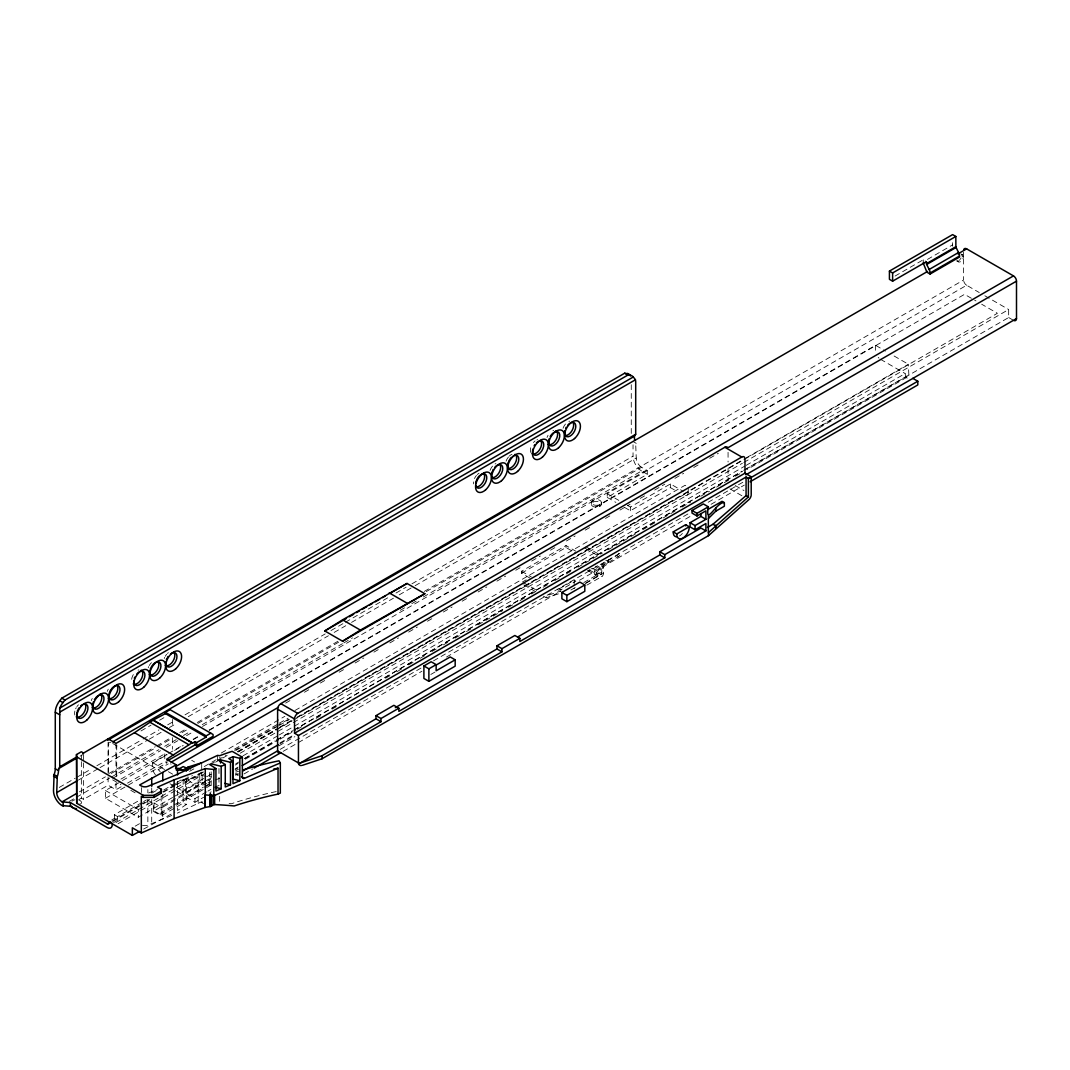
<?xml version="1.0" encoding="UTF-8"?>
<svg xmlns="http://www.w3.org/2000/svg" width="1070" height="1070" viewBox="0 0 1070 1070"><rect width="100%" height="100%" fill="white"/><g stroke="black" fill="none" stroke-linecap="round" stroke-linejoin="round"><path stroke-width="0.75" stroke-dasharray="5 3.75" d="M961.796 254.7A4.026 2.327 -60 0 1 963.04 255.422L963.321 257.268A4.026 2.327 -60 0 1 960.726 261.521A4.026 2.327 -60 0 1 957.797 260.96M596.177 572.744L608.549 559.837L608.549 561.79L596.177 574.697L598.491 576.034A7.049 4.066 60 0 0 603.48 573.159L603.48 565.241L618.393 556.627L620.841 554.193L619.142 553.217L616.708 555.651L601.795 564.264L601.795 572.183A4.654 2.688 60 0 1 598.491 574.082L596.177 572.744L596.177 574.697M186.287 777.89L186.287 804.493L177.526 810.525L177.526 781.408M895.055 276.06L923.249 259.783L926.459 261.642M927.449 259.421L952.621 244.883L952.621 240.482M80.197 756.129L83.085 754.457M108.297 772.206L108.297 744.439L109.006 744.024M140.999 730.944L151.004 725.166M159.577 720.217L165.288 716.927M59.278 787.426L75.181 778.251M76.625 777.422L91.07 769.076M96.862 765.732L141.655 739.865M143.099 739.036L159.002 729.86M167.669 724.845L173.46 721.514M185.016 714.84L325.2 633.908M330.978 630.564L343.992 623.061M345.436 622.218L390.242 596.351M396.02 593.021L406.132 587.176M411.91 583.832L633.039 456.181L633.039 444.772M78.377 780.097L98.614 768.42M100.058 767.591L147.754 740.052M149.198 739.223L162.212 731.706M169.434 727.533L176.657 723.36M188.226 716.686L328.41 635.754M334.188 632.41L345.744 625.736M351.535 622.406L393.439 598.21M399.217 594.866L413.675 586.52M415.12 585.691L636.235 458.027L635.647 442.539M109.006 773.436L155.284 746.713M156.728 745.884L171.187 737.538M179.867 732.522L187.089 728.349M197.214 722.504L338.922 640.689M424.242 591.429L963.615 280.019L963.615 252.252M79.394 791.853L105.408 776.833M111.186 773.503L155.979 747.636M157.437 746.793L171.882 738.46M181.994 732.616L187.785 729.272M197.897 723.44L339.524 641.666M426.248 591.603L641.585 467.282L647.283 470.573L647.283 474.264L607.225 497.403L607.225 493.698L647.283 470.573M69.269 801.403L75.047 798.059M76.505 797.23L109.742 778.037M111.186 777.194L158.882 749.669M164.66 746.325L176.216 739.651M183.451 735.478L190.674 731.305M202.23 724.631L342.427 643.699M343.871 642.869L352.538 637.854M400.233 610.328L406.011 606.984M411.789 603.64L417.567 600.31M423.359 596.966L641.585 470.974L647.283 474.264M112.765 778.251L160.527 750.672M166.318 747.328L177.887 740.654M186.581 735.638L193.817 731.452M202.498 726.45L966.651 285.262L979.251 292.538M78.912 799.557L81.36 798.14L83.54 799.41L108.11 785.22L115.988 789.767L121.726 786.45M120.95 779.12L164.78 753.815L166.907 755.045M155.391 774.707A7.049 4.066 60 0 1 152.662 768.006L152.662 762.629L167.121 754.283M168.565 753.441L183.023 745.095M193.148 739.263L198.926 735.919M209.051 730.074L875.527 345.289L885.519 351.054M172.618 797.471L138.324 817.266L105.475 798.3L105.475 790.503L121.191 781.434M122.462 780.511L167.321 754.604M174.557 750.431L183.237 745.416M193.376 739.571L200.612 735.384M209.292 730.382L964.551 294.33L975.974 300.924M127.477 783.146L164.78 761.599L166.907 762.83L166.907 758.162M105.475 798.3L126.902 785.928M128.333 785.099L166.907 762.83M112.738 743.503L158.146 769.718L168.271 763.873M285.637 703.11L289.97 700.596M304.442 692.25L310.233 688.906M320.371 683.048L324.705 680.547M339.177 672.187L344.968 668.844M355.106 662.999L363.787 657.983M373.911 652.138L379.703 648.794M389.841 642.95L398.521 637.934M408.646 632.089L417.34 627.073M427.465 621.215L433.256 617.871M443.381 612.027L452.075 607.011M462.2 601.166L467.991 597.822M478.116 591.977L486.796 586.962M496.935 581.117L505.615 576.101M515.753 570.256L521.531 566.913M531.67 561.054L540.35 556.052M550.488 550.194L556.266 546.85M566.404 541.005L575.085 535.99M585.223 530.145L591.001 526.801M605.473 518.442L609.82 515.941M619.945 510.096L630.083 504.237M640.208 498.393L644.555 495.891M654.679 490.033L664.818 484.188M674.943 478.343L683.636 473.328M693.761 467.47L699.553 464.139M709.678 458.281L718.371 453.265M627.475 505.388L630.364 507.06L670.422 483.934L683.248 491.331M529.891 578.054L521.491 573.212L521.491 571.26L566.003 545.553L575.794 551.211M521.491 573.212L566.003 547.506L575.794 553.163M624.572 507.421L630.364 510.764L670.422 487.626L676.12 490.916M142.149 802.42L117.593 816.597L117.593 820.275L114.396 818.416L114.396 814.751L138.953 800.574M151.953 793.071L157.731 789.727M189.51 771.376L193.844 768.875M221.289 753.026L284.861 716.325M294.972 710.493L685.027 485.298L687.167 486.529M522.387 582.04L526.199 579.846M111.721 819.968L114.396 818.416M143.594 801.591L146.483 799.919M163.83 789.914L175.386 783.24M176.831 782.397L184.053 778.238M204.276 766.561L220.166 757.386M234.611 749.04L277.946 724.015M279.39 723.186L288.057 718.184M111.949 821.172L139.434 805.295M140.558 804.653L149.573 799.451M162.6 791.92L172.725 786.076M173.835 785.433L188.641 776.887M210.349 764.355L225.944 755.353M234.624 750.337L275.471 726.757M276.595 726.115L289.609 718.599M112.872 821.479L141.815 804.774M143.26 803.944L150.495 799.758M163.523 792.241L175.092 785.554M176.55 784.725L192.466 775.536M215.618 762.161L221.41 758.817M222.854 757.988L227.201 755.473M235.881 750.471L277.852 726.236M279.297 725.406L289.422 719.548M113.594 822.589L117.593 820.275M182.649 779.95L185.511 781.595L202.859 771.577M237.553 751.541L278.039 728.175M279.484 727.346L291.053 720.658M296.831 717.328L745.001 458.575M746.459 457.733L908.376 364.255L908.911 376.105L746.98 469.583M237.794 751.849L278.307 728.456M279.751 727.627L291.334 720.939M297.112 717.595L997.4 313.296L981.685 304.228M115.934 822.562L204.009 771.711M238.155 751.996L292.097 720.859M293.541 720.03L688.224 492.16L688.224 487.144M118.034 823.739L208.342 771.59M240.175 753.213L742.366 463.27M743.824 462.441L1008.662 309.524L1008.662 317.536L743.824 470.439M176.831 787.721L182.315 790.877L211.231 774.185M243.037 755.821L277.732 735.785M279.176 734.956L744.693 466.186M746.138 465.356L905.166 373.537A5.283 3.049 60 0 0 907.253 378.406M174.035 796.642L199.756 781.795L202.123 783.173L202.123 775.375L199.756 774.011L199.756 781.795M206.51 791.907L194.954 798.581L185.565 792.83L202.859 782.504M204.303 781.675L211.539 777.502M244.789 758.296L275.15 740.774M276.595 739.932L292.498 730.756M293.942 729.914L742.112 471.174M743.556 470.332L908.376 375.182M147.7 800.092L153.344 803.343L153.344 811.354L211.231 777.93M235.828 763.726L238.73 762.054M244.522 758.71L274.91 741.162M276.354 740.333L292.27 731.144M293.728 730.302L742.366 471.281M186.046 793.445L206.283 781.755M207.727 780.926L210.616 779.254M235.199 765.063L238.088 763.391M245.324 759.218L278.575 740.025M280.019 739.196L295.922 730.007M297.366 729.178L303.144 725.834M316.158 718.331L321.95 714.987M332.061 709.143L336.395 706.641M385.561 678.26L391.339 674.916M397.117 671.585L402.909 668.242M408.686 664.911L414.464 661.568M420.256 658.224L426.034 654.893M431.825 651.55L437.603 648.206M443.381 644.876L449.173 641.532M454.951 638.202L460.729 634.858M466.52 631.514L472.298 628.184M478.076 624.84L502.659 610.649M508.437 607.319L514.229 603.975M520.007 600.631L525.785 597.301M531.576 593.957L537.354 590.613M543.145 587.283L548.923 583.939M554.701 580.609L560.493 577.265M566.271 573.921L572.049 570.591M577.84 567.247L602.41 553.056M608.201 549.712L637.105 533.02M642.896 529.69L655.91 522.173M663.132 518L676.146 510.484M681.924 507.153L690.605 502.138M700.73 496.293L709.397 491.29M716.632 487.117L729.633 479.601M735.424 476.27L741.202 472.927M154.053 803.129L154.053 810.926L161.891 815.447L161.891 807.649L183.157 795.371M135.194 826.16L139.475 823.699M182.315 790.877A5.283 3.049 60 0 0 186.046 797.15L203.394 787.132M204.838 786.289L210.616 782.959M235.199 768.768L238.088 767.096M280.019 742.888L293.033 735.384M153.344 811.354L158.146 814.123A4.28 2.474 60 0 0 161.169 812.384L172.751 805.697M174.196 804.854L203.139 788.149M204.584 787.319L211.82 783.133M234.985 769.771L237.874 768.099M279.845 743.864L294.317 735.505M160.286 814.337L174.758 805.977M176.202 805.148L210.937 785.099M235.547 770.895L238.436 769.223M278.962 745.83L294.879 736.628M161.891 815.447L183.157 803.155L186.287 804.493M207.954 791.078L210.857 789.406M235.427 775.215L238.316 773.543M280.246 749.334L421.928 667.546M433.497 660.859L690.832 512.289M708.179 502.271L744.319 481.406M559.276 588.808L574.189 580.194L575.887 581.17L560.974 589.784L558.527 590.172L556.828 589.195L559.276 588.808L560.974 589.784M143.661 829.049L174.838 812.076M592.512 568.317L595.067 569.788L599.601 567.167L597.06 565.696M186.046 797.15L194.954 802.286L203.621 797.284M244.107 773.904L252.774 768.902M283.135 751.367L421.928 671.238M446.498 657.047L561.028 590.988L546.235 595.816L546.235 597.769L561.135 593.007M579.512 580.261L691.019 515.941M711.068 504.304L744.319 485.111M570.898 590.011L578.335 585.718M583.845 582.535L601.795 572.183M585.651 583.07L600.818 574.309M585.544 583.511L603.48 573.159M430.822 674.461L434.968 672.054M586.841 585.143L602.022 576.382M209.947 792.576L210.656 792.215A4.949 2.849 0 0 0 211.218 791.787M201.147 772.928L198.164 774.346L198.164 803.329L177.259 813.16M198.164 803.329L201.2 801.978A351.629 114.436 20.5 0 1 203.608 802.045M148.69 793.017L157.517 789.152M142.484 825.291A5.042 2.902 0 0 0 147.861 825.144L172.832 815.046M187.919 776.7L187.919 779.91L201.695 775.549L211.499 777.061M960.74 253.857L962.518 254.887M961.569 255.703L963.348 256.733M958.493 261.869L956.714 260.839A4.026 2.327 -60 0 0 958.279 260.853M984.855 295.775L1008.662 309.524M1008.662 317.536L1013.477 320.304M894.092 356.002L908.376 364.255M880.503 359.293L905.166 373.537M735.304 485.553L743.984 490.568M729.981 488.87L742.995 496.386M633.039 441.522L636.235 443.368M607.225 493.698L618.794 500.372M607.225 497.403L615.905 502.405M616.708 555.651L618.393 556.627M585.959 546.797L599.882 554.835M584.702 548.027L597.327 555.317M605.754 560.172L608.549 561.79M601.795 564.264L603.48 565.241M595.348 566.204L600.457 569.146M589.115 569.802L594.224 572.744M587.483 570.337L595.134 574.764A4.4 2.541 -60 0 0 599.521 572.249A4.4 2.541 -60 0 0 599.601 567.167M521.491 571.26L531.282 576.904M523.645 582.775L537.568 590.814M523.778 584.808L535.013 591.295M543.426 596.15L546.235 597.769M235.815 773.409L238.677 775.068M235.333 773.984L237.874 775.456M191.704 760.315L194.553 761.974M152.662 762.629L166.947 770.868M168.378 771.697L172.658 774.172M169.983 783.762L175.453 786.918M176.63 791.399L183.157 795.17M154.053 802.928L161.891 807.649M112.684 779.87L120.937 784.644M130.794 790.329L136.438 793.579M105.475 790.503L138.324 809.468L138.324 817.266M114.396 814.751L117.593 816.597M187.919 779.91L198.164 787.132A292.083 168.632 0 0 1 206.59 783.481M201.2 801.978L203.541 803.784M923.249 259.783L923.249 261.842M875.527 345.289L875.527 350.666A7.049 4.066 60 0 0 876.062 353.595M728.068 452.329L728.068 462.013M728.068 468.473L728.068 479.761M670.422 483.934L670.422 487.626M631.26 384.692L631.26 434.567M630.364 507.06L630.364 510.764M601.393 502.432L601.393 504.278A5.042 2.902 0 0 1 593.837 506.805A5.042 2.902 0 0 1 593.837 501.763A5.042 2.902 0 0 1 601.393 504.278M599.922 504.492L599.922 506.337M592.793 500.372L592.793 502.231M591.322 502.432L591.322 504.278M574.189 580.194L574.189 584.942M566.003 545.553L566.003 547.506M219.658 796.294L219.658 802.834M218.975 768.501L218.975 782.919M217.571 755.393L217.571 763.579M211.164 771.845L211.164 786.263L209.64 786.918L209.64 772.5M201.695 764.355L201.695 770.748M201.695 772.353L201.695 775.549M194.954 798.581L194.954 802.286M185.511 781.595L185.511 792.522M183.157 779.375L183.157 803.155M172.43 719.414L172.43 727.694M172.43 737.618L172.43 749.201M164.78 753.815L164.78 761.599M162.774 794.194L162.774 819.045M161.169 796.107L161.169 812.384M151.713 787.948L151.713 792.923M151.713 799.544L151.713 824.408M147.861 789.566L147.861 792.803M147.861 799.277L147.861 825.144M141.414 787.627L141.414 792.482M116.71 744.974L116.71 776.579M115.988 743.382L115.988 776.512M115.988 783.146L115.988 789.767M108.11 742.139L108.11 775.282M108.11 776.94L108.11 785.22M83.54 754.671L83.54 761.305M83.54 762.964L83.54 799.41M81.36 755.072L81.36 760.034M81.36 761.693L81.36 798.14M563.047 428.267A7.931 4.574 -60 0 1 565.508 424.014M568.932 421.419A7.931 4.574 -60 0 1 569.788 421.152M531.001 452.65A7.931 4.574 -60 0 1 532.031 444.531M533.462 442.525A7.931 4.574 -60 0 1 535.12 440.934M536.872 439.917A7.931 4.574 -60 0 1 537.728 439.663M547.024 437.51A7.931 4.574 -60 0 1 548.054 435.276M552.909 430.662A7.931 4.574 -60 0 1 553.765 430.407M595.161 574.777A4.4 2.541 -60 0 1 595.067 569.788M78.752 799.999A5.042 2.902 0 0 1 80.959 803.904M71.984 801.269A5.042 2.902 0 0 1 74.913 799.825M80.023 803.624A5.042 2.902 0 0 1 80.544 803.958M574.189 588.112A4.654 2.688 60 0 1 574.149 588.687M74.873 715.054A7.931 4.574 -60 0 1 74.873 711.055M75.676 708.781A7.931 4.574 -60 0 1 76.237 707.685M76.906 706.641A7.931 4.574 -60 0 1 78.471 704.809M91.231 700.663A7.931 4.574 -60 0 1 92.261 698.429M107.254 691.407A7.931 4.574 -60 0 1 108.284 689.174M131.637 679.263A7.931 4.574 -60 0 1 135.449 671.92M138.057 670.181A7.931 4.574 -60 0 1 138.913 669.914M148.208 667.774A7.931 4.574 -60 0 1 148.663 666.637M149.238 665.54A7.931 4.574 -60 0 1 151.472 662.664M164.232 658.518A7.931 4.574 -60 0 1 164.686 657.395M165.261 656.284A7.931 4.574 -60 0 1 166.679 654.278M167.495 653.422A7.931 4.574 -60 0 1 168.351 652.687M506.083 461.157A7.931 4.574 -60 0 1 508.531 456.917M509.347 456.047A7.931 4.574 -60 0 1 511.955 454.309M490.06 470.412A7.931 4.574 -60 0 1 493.323 465.303M495.049 463.992A7.931 4.574 -60 0 1 495.932 463.564M473.488 483.921A7.931 4.574 -60 0 1 473.488 481.901M474.491 478.531A7.931 4.574 -60 0 1 476.484 475.414M477.3 474.558A7.931 4.574 -60 0 1 479.026 473.234M591.509 568.384A4.4 2.541 -60 0 1 591.095 568.919M590.172 569.802A4.4 2.541 -60 0 1 588.714 570.497M688.224 492.16A7.049 4.066 60 0 1 683.248 495.035M641.585 470.974A12.091 6.982 60 0 1 633.039 456.181M641.585 467.282A7.557 4.36 60 0 1 636.235 458.027M682.406 533.422A8.814 5.082 -60 0 1 679.463 535.963M878.965 358.129A7.049 4.066 60 0 1 878.243 357.367M961.034 257.95A4.026 2.327 -60 0 1 960.405 259.047M960.017 259.528A4.026 2.327 -60 0 1 959.175 260.344M158.146 769.718A4.28 2.474 60 0 1 160.286 771.978M108.297 744.439A4.28 2.474 60 0 1 109.541 742.326M110.384 742.312A4.28 2.474 60 0 1 110.852 742.46M966.651 285.262A4.28 2.474 60 0 1 963.615 280.019M952.781 246.26A5.791 3.344 60 0 1 952.621 244.883M235.815 772.125A292.083 168.632 0 0 1 238.69 771.216M214.642 787.186A287.362 165.904 0 0 1 219.083 785.447M276.194 791.573A292.083 168.632 0 0 0 231.401 803.744A350.973 114.222 20.5 0 0 226.666 803.343M208.021 782.892A292.083 168.632 0 0 1 210.897 781.715M215.257 780.003A292.083 168.632 0 0 1 219.658 778.331M170.611 763.779A4.28 2.474 60 0 1 171.053 764.234M593.195 504.692A5.042 2.902 0 0 0 601.327 502.887A5.042 2.902 0 0 0 594.559 499.717A5.042 2.902 0 0 0 593.195 504.692"/><path stroke-width="1.5" d="M210.496 806.499L213.773 804.56A7.49 2.434 20.5 0 1 214.642 804.56A345.503 112.444 20.5 0 1 234.236 805.951A287.362 165.904 0 0 1 278.026 794.087L278.026 768.18L213.88 795.732L205.172 794.863L205.172 807.395L210.496 806.499L210.496 793.886M175.52 768.166L179.76 768.554L183.157 766.588L186.287 767.926L182.809 770.306L176.269 769.972L176.269 764.863L139.635 784.979L141.414 786.009A5.042 2.902 0 0 0 147.861 786.343L175.774 775.054L217.571 755.393L219.658 755.714A292.083 168.632 0 0 1 232.15 751.327L242.368 757.226L242.342 777.181A2.528 1.658 -52.2 0 0 244.388 778.358L280.327 762.923L279.002 760.81A292.083 168.632 0 0 0 243.024 769.892M168.03 760.476L194.954 744.921L195.061 741.657L196.653 742.58L206.149 737.096L206.149 735.866L165.462 712.379L165.462 713.61L206.149 737.096M194.954 744.921L196.559 745.843L196.653 742.58M205.266 768.608L205.266 807.409L174.102 818.63L141.32 832.995L141.32 796.24L143.3 797.377L153.973 797.377L161.102 793.271L161.383 789.326L157.517 787.092L174.102 779.816L205.266 768.608L213.88 769.464L215.939 768.581L215.939 791.011L221.169 788.764L221.169 766.334L225.275 764.568L225.275 786.998L230.505 784.751L230.505 762.322L232.979 761.265L232.979 783.695L239.827 780.752L239.827 758.322L242.368 757.226M161.102 793.271L161.383 789.326M77.093 756.771L59.733 766.802L58.489 770.614A12.586 7.263 -60 0 1 57.299 776.445L56.71 792.616A7.557 4.36 60 0 0 62.047 801.871L70.393 802.58L107.267 823.873A2.514 1.458 60 0 0 109.046 822.843L109.046 821.506L112.256 823.352L112.256 824.689A7.049 4.066 60 0 1 107.267 827.565L70.393 806.272L62.047 805.576A12.091 6.982 60 0 1 53.5 790.77L54.088 774.6A12.586 7.263 -60 0 0 55.279 768.768L55.279 712.232A12.586 7.263 -60 0 1 59.733 700.756L61.792 698.188L624.733 373.176L630.003 375.209A12.586 7.263 -60 0 1 633.213 377.028A15.595 12.238 86.3 0 1 635.406 379.783A12.586 7.263 -60 0 1 635.7 382.271L635.7 434.26L634.457 436.132L107.695 740.266M707.658 509.614L722.036 501.322L724.35 502.646L724.35 506.23L715.776 511.179L708.327 518.562L708.327 532.699L748.385 496.935L748.385 478.397L751.207 476.765L751.207 494.741M751.1 495.771A4.534 2.621 -60 0 1 748.786 499.73L708.487 535.655L322.03 758.777L302.502 765.277M59.733 766.802L59.733 714.8A12.586 7.263 -60 0 1 60.027 711.978A15.595 12.238 86.3 0 1 59.733 708.126A12.586 7.263 -60 0 1 62.943 702.615L65.002 700.047L627.943 375.035L630.003 375.209M517.733 636.984L659.802 554.956L659.802 551.759L664.791 554.635L705.906 530.894L705.906 523.511L695.059 529.784L690.07 526.895L690.07 522.695L695.059 525.571L705.906 519.311L705.906 510.831L696.998 515.967L692.022 513.092L692.022 510.484L703.338 503.943L708.327 506.819C704.849 527.497 716.673 501.455 724.35 502.646M707.471 527.443L712.968 524.26L746.071 495.597L746.071 477.059L748.385 478.397M108.11 738.835L115.988 743.382L134.512 732.682L153.237 720.056L192.64 743.048L195.061 741.657M176.269 764.863L166.612 759.285L192.319 742.62M324.785 630.939L342.587 619.824L407.041 583.458L424.843 593.73L342.587 641.224L324.785 630.939L346.439 618.447M342.587 641.224L360.389 630.096L424.843 593.73M59.733 708.126L633.213 377.028M60.027 711.978L635.406 379.783M930.097 274.027L930.097 272.997A5.791 3.344 60 0 0 929.175 269.466L926.526 264.156L926.459 261.642L892.621 281.169L889.424 279.323L889.424 271.098L952.621 234.611L955.831 236.457L955.871 247.036L958.546 252.507A5.791 3.344 60 0 1 959.482 256.038L959.482 257.067L930.097 274.027L926.901 272.181L924.172 265.387A5.791 3.344 60 0 1 923.29 262.511M889.424 271.098L892.621 272.944L955.831 236.457M926.459 263.688L955.831 246.729M139.635 831.377L132.346 835.389L76.719 803.276L76.465 754.577L81.36 751.755L83.54 753.012M926.66 264.464L956.032 247.504M82.885 753.427L635.7 434.26M58.489 768.661L75.85 758.643M929.175 269.466L958.546 252.507M112.765 741.844L927.57 271.432M957.958 253.884L966.651 248.869L1013.477 275.899A4.28 2.474 60 0 1 1016.5 281.142L1016.5 318.566A4.28 2.474 60 0 1 1013.945 320.545M165.462 712.379L170.117 709.691L213.064 734.488L213.117 736.28L196.559 745.843M153.237 720.056L165.462 713.61M930.097 272.997L959.482 256.038M349.315 616.775L353.648 614.287M356.537 612.615L359.426 610.943M362.302 609.285L366.635 606.784M369.524 605.112L372.413 603.453M375.289 601.781L379.623 599.28M382.512 597.622L385.401 595.95M389.721 593.449L407.041 583.458M56.71 792.616L76.933 780.939M62.047 801.871L76.505 793.525M206.149 735.866L210.803 733.177M171.173 762.201L1013.477 275.899M280.822 752.758A4.534 2.621 -60 0 1 277.611 750.913L277.611 709.169A4.534 2.621 -60 0 1 280.822 703.619L724.858 447.26A4.534 2.621 -60 0 1 727.72 447.635M176.149 766.321L278.401 707.283M728.496 447.42L1016.5 281.142M76.465 754.577L76.719 756.891L143.3 795.331L153.973 795.331L161.102 791.211M297.727 713.396L741.778 457.024A4.534 2.621 -60 0 1 744.987 458.869L744.987 473.167L294.531 733.231L294.531 718.946A4.534 2.621 -60 0 1 297.727 713.396L280.822 703.619M107.267 823.873L110.17 822.201M242.221 765.585L278.401 744.693M745.857 474.812L1016.5 318.566M294.531 733.231L298.45 735.491L746.071 477.059M423.894 665.955L431.156 661.755L436.145 664.63L436.145 670.81L455.178 659.815L455.178 666.142L428.883 681.322L423.894 678.447L423.894 665.955L428.883 668.83L436.145 664.63M242.663 771.042L277.357 751.006M750.11 478.063L917.806 381.241L917.806 384.946L750.11 481.767M254.219 768.059L280.246 753.039M692.022 510.484L696.998 513.359L708.327 506.819M436.6 664.791L450.189 656.94L455.178 659.815M561.884 592.459L579.833 582.093L584.808 584.969L584.808 591.309L566.859 601.661L561.884 598.785L561.884 592.459L566.859 595.335L584.808 584.969M673.244 531.87L685.683 524.688L689.24 526.748A8.814 5.082 -60 0 1 683.021 538.023A8.814 5.082 -60 0 1 676.802 533.93L673.244 531.87A8.814 5.082 -60 0 0 677.457 536.739M690.07 522.695L700.917 516.422L705.906 519.311M676.802 533.93L689.24 526.748M301.432 765.505A4.748 3.357 -45 0 1 299.894 765.291L299.48 765.05A4.494 3.183 -45 0 1 298.637 763.993L375.985 718.813L375.985 715.656L393.88 705.317L398.856 708.193L398.856 711.363L501.95 651.844L501.95 648.688L519.846 638.349L519.846 641.518L664.791 557.831L664.791 554.635M395.311 707.658L496.961 648.968L496.961 645.798L514.857 635.473L519.846 638.349M659.802 551.759L700.917 528.018L705.906 530.894M375.985 715.656L380.973 718.532L398.856 708.193M298.45 735.491L298.45 762.937A4.534 2.621 -60 0 0 298.49 763.552L322.03 755.728L380.973 721.702L380.973 718.532M230.505 762.322L220.5 759.834L218.975 760.489L225.275 764.568M239.827 758.322L233.153 756.664L228.779 758.536L232.979 761.265M278.026 794.087L280.327 793.097L280.327 762.923M187.919 770.306L187.919 767.11L201.695 762.749M221.169 766.334L211.164 763.833L209.64 764.488L215.939 768.581M239.827 780.752L233.153 779.094L233.153 756.664M224.78 783.334L230.505 784.751M215.458 787.333L221.169 788.764M912.723 378.312L917.806 381.241M624.733 373.176L627.943 375.035M724.858 447.26L741.778 457.024M744.987 473.167L751.207 476.765M746.071 495.597L748.385 496.935M712.968 524.26L715.415 525.678M659.802 554.956L664.791 557.831M496.961 645.798L501.95 648.688M496.961 648.968L501.95 651.844M389.239 592.887L407.041 603.172M342.587 619.824L360.389 630.096M375.985 718.813L380.973 721.702M277.611 709.169L294.531 718.946M277.611 750.913L298.45 762.937M153.558 720.484L192.64 743.048M149.693 722.103L188.775 744.666M241.526 776.713L244.388 778.358M134.512 732.682L173.594 755.259M61.792 698.188L65.002 700.047M179.76 768.554L182.809 770.306M59.733 700.756L62.943 702.615M55.279 712.232L59.733 714.8M55.279 768.768L58.489 770.614M54.088 774.6L57.299 776.445M53.5 776.111L56.71 777.957M141.32 832.995L132.346 827.805L132.346 835.389M187.919 767.11L190.473 768.915M892.621 272.944L892.621 281.169M715.776 507.595L715.776 511.179M715.776 525.169L715.776 528.312M708.487 514.897L708.487 518.468M708.487 532.606L708.487 535.655M700.917 513.6L700.917 516.422M696.998 513.359L696.998 515.967M695.059 525.571L695.059 529.784M634.457 436.132L634.457 438.085A12.586 7.263 -60 0 0 634.657 440.104M566.859 595.335L566.859 601.661M428.883 668.83L428.883 681.322M322.03 755.728L322.03 758.777M220.5 759.834L220.5 763.03M214.642 795.09L214.642 804.56M213.88 769.464L213.773 804.56M211.94 794.849L211.94 805.643M209.947 794.127L209.947 806.512M186.287 767.926L186.287 771.243M177.526 770.092L177.526 774.934M174.102 779.816L174.102 818.63M162.774 772.647L162.774 780.939M153.973 795.331L153.973 797.377M151.713 778.01L151.713 786.289M143.3 795.331L143.3 797.377M76.719 756.891L76.719 803.276M70.393 802.58L70.393 806.272M63.143 802.5L63.143 806.205M554.166 432.333A7.931 4.574 -60 0 1 559.704 436.613A7.931 4.574 -60 0 1 552.428 445.963A7.931 4.574 -60 0 1 549.164 438.753M550.194 436.52A7.931 4.574 -60 0 1 553.284 432.909M555.985 430.702A7.931 4.574 -60 0 1 555.985 439.864A7.931 4.574 -60 0 1 548.054 444.438M567.635 425.258A7.931 4.574 -60 0 1 575.673 425.044A7.931 4.574 -60 0 1 569.895 436.185A7.931 4.574 -60 0 1 564.853 430.635M565.642 428.361A7.931 4.574 -60 0 1 566.217 427.264M572.584 421.888A7.931 4.574 -60 0 1 572.022 430.608A7.931 4.574 -60 0 1 564.759 435.463M539.012 441.148A7.931 4.574 -60 0 1 543.627 446.23A7.931 4.574 -60 0 1 536.685 455.151A7.931 4.574 -60 0 1 532.807 449.132M534.171 445.762A7.931 4.574 -60 0 1 534.839 444.719M536.404 442.9A7.931 4.574 -60 0 1 538.143 441.576M540.537 440.399A7.931 4.574 -60 0 1 539.641 449.641A7.931 4.574 -60 0 1 532.031 453.693M480.283 475.053A7.931 4.574 -60 0 1 486.703 476.738A7.931 4.574 -60 0 1 482.035 486.837A7.931 4.574 -60 0 1 475.628 485.165M475.628 483.132A7.931 4.574 -60 0 1 476.163 480.898M476.631 479.761A7.931 4.574 -60 0 1 477.193 478.664M477.862 477.608A7.931 4.574 -60 0 1 479.427 475.789M626.806 373.363A12.586 7.263 -60 0 1 630.484 375.958M83.219 704.301A7.931 4.574 -60 0 1 87.834 709.383A7.931 4.574 -60 0 1 80.892 718.304A7.931 4.574 -60 0 1 77.013 712.286M77.348 711.149A7.931 4.574 -60 0 1 77.802 710.012M78.377 708.915A7.931 4.574 -60 0 1 79.046 707.872M80.611 706.053A7.931 4.574 -60 0 1 82.35 704.729M84.744 703.552A7.931 4.574 -60 0 1 83.848 712.794A7.931 4.574 -60 0 1 76.237 716.846M95.819 697.653A7.931 4.574 -60 0 1 103.91 697.747A7.931 4.574 -60 0 1 97.49 708.862A7.931 4.574 -60 0 1 93.371 701.893M94.401 699.66A7.931 4.574 -60 0 1 95.069 698.616M100.192 693.855A7.931 4.574 -60 0 1 100.192 703.003A7.931 4.574 -60 0 1 92.261 707.591M111.842 688.398A7.931 4.574 -60 0 1 119.934 688.491A7.931 4.574 -60 0 1 113.514 699.606A7.931 4.574 -60 0 1 109.394 692.651M109.849 691.514A7.931 4.574 -60 0 1 111.093 689.361M116.79 685.041A7.931 4.574 -60 0 1 115.894 694.296A7.931 4.574 -60 0 1 108.284 698.335M136.773 674.006A7.931 4.574 -60 0 1 144.731 673.511A7.931 4.574 -60 0 1 139.608 684.613A7.931 4.574 -60 0 1 133.777 680.493M134.325 678.26A7.931 4.574 -60 0 1 134.78 677.123M152.796 664.764A7.931 4.574 -60 0 1 160.821 664.55A7.931 4.574 -60 0 1 155.043 675.692A7.931 4.574 -60 0 1 150.014 670.141M150.348 669.004A7.931 4.574 -60 0 1 150.803 667.867M151.378 666.77A7.931 4.574 -60 0 1 152.047 665.727M158.2 661.996A7.931 4.574 -60 0 1 156.501 671.158A7.931 4.574 -60 0 1 149.238 674.702M141.146 670.208A7.931 4.574 -60 0 1 141.721 678.26A7.931 4.574 -60 0 1 134.633 684.318M133.884 684.225A7.931 4.574 -60 0 1 133.215 683.944M170.491 653.917A7.931 4.574 -60 0 1 176.965 656.231A7.931 4.574 -60 0 1 171.066 666.449A7.931 4.574 -60 0 1 165.823 661.996M166.372 659.749A7.931 4.574 -60 0 1 166.826 658.625M167.401 657.515A7.931 4.574 -60 0 1 168.07 656.472M173.768 652.152A7.931 4.574 -60 0 1 172.872 661.394A7.931 4.574 -60 0 1 165.261 665.446M513.212 455.967A7.931 4.574 -60 0 1 518.816 459.204A7.931 4.574 -60 0 1 513.212 468.928A7.931 4.574 -60 0 1 507.608 465.677M507.675 464.634A7.931 4.574 -60 0 1 508.21 462.387M508.678 461.264A7.931 4.574 -60 0 1 509.24 460.154M509.922 459.11A7.931 4.574 -60 0 1 511.473 457.291M515.044 454.349A7.931 4.574 -60 0 1 515.339 462.962A7.931 4.574 -60 0 1 507.782 468.352M494.648 467.403A7.931 4.574 -60 0 1 502.418 466.359A7.931 4.574 -60 0 1 498.633 477.113A7.931 4.574 -60 0 1 491.652 475.909M491.652 473.876A7.931 4.574 -60 0 1 492.187 471.643M492.655 470.506A7.931 4.574 -60 0 1 493.216 469.409M499.583 464.032A7.931 4.574 -60 0 1 499.021 472.753A7.931 4.574 -60 0 1 491.759 477.608M483.56 473.288A7.931 4.574 -60 0 1 482.998 482.008A7.931 4.574 -60 0 1 475.735 486.863M76.465 808.586A5.042 2.902 0 0 1 74.913 808.438M74.178 808.265A5.042 2.902 0 0 1 71.489 806.125M685.683 524.688A8.814 5.082 -60 0 1 685.669 525.878M963.762 249.618A4.28 2.474 60 0 1 966.651 248.869M273.559 769.156A287.362 165.904 0 0 1 278.026 768.18M485.526 489.94A11.208 6.473 -60 0 0 489.084 472.579A11.208 6.473 -60 0 0 475.829 484.335A11.208 6.473 -60 0 0 485.526 489.94M558.527 447.795A11.208 6.473 -60 0 0 562.084 430.434A11.208 6.473 -60 0 0 548.83 442.191A11.208 6.473 -60 0 0 558.527 447.795M542.503 457.05A11.208 6.473 -60 0 0 546.061 439.69A11.208 6.473 -60 0 0 532.793 451.446A11.208 6.473 -60 0 0 542.503 457.05M574.55 438.539A11.208 6.473 -60 0 0 578.108 421.179A11.208 6.473 -60 0 0 564.853 432.935A11.208 6.473 -60 0 0 574.55 438.539M175.734 668.803A11.208 6.473 -60 0 0 179.278 651.443A11.208 6.473 -60 0 0 166.024 663.199A11.208 6.473 -60 0 0 175.734 668.803M159.711 678.046A11.208 6.473 -60 0 0 163.255 660.698A11.208 6.473 -60 0 0 150.001 672.441A11.208 6.473 -60 0 0 159.711 678.046M501.549 480.684A11.208 6.473 -60 0 0 505.107 463.323A11.208 6.473 -60 0 0 491.852 475.08A11.208 6.473 -60 0 0 501.549 480.684M143.688 687.301A11.208 6.473 -60 0 0 147.232 669.94A11.208 6.473 -60 0 0 133.977 681.697A11.208 6.473 -60 0 0 143.688 687.301M102.733 710.948A11.208 6.473 -60 0 0 106.278 693.587A11.208 6.473 -60 0 0 93.023 705.344A11.208 6.473 -60 0 0 102.733 710.948M118.757 701.693A11.208 6.473 -60 0 0 122.314 684.332A11.208 6.473 -60 0 0 109.046 696.089A11.208 6.473 -60 0 0 118.757 701.693M86.71 720.19A11.208 6.473 -60 0 0 90.254 702.843A11.208 6.473 -60 0 0 77 714.586A11.208 6.473 -60 0 0 86.71 720.19M517.572 471.429A11.208 6.473 -60 0 0 521.13 454.081A11.208 6.473 -60 0 0 507.875 465.838A11.208 6.473 -60 0 0 517.572 471.429"/></g></svg>
